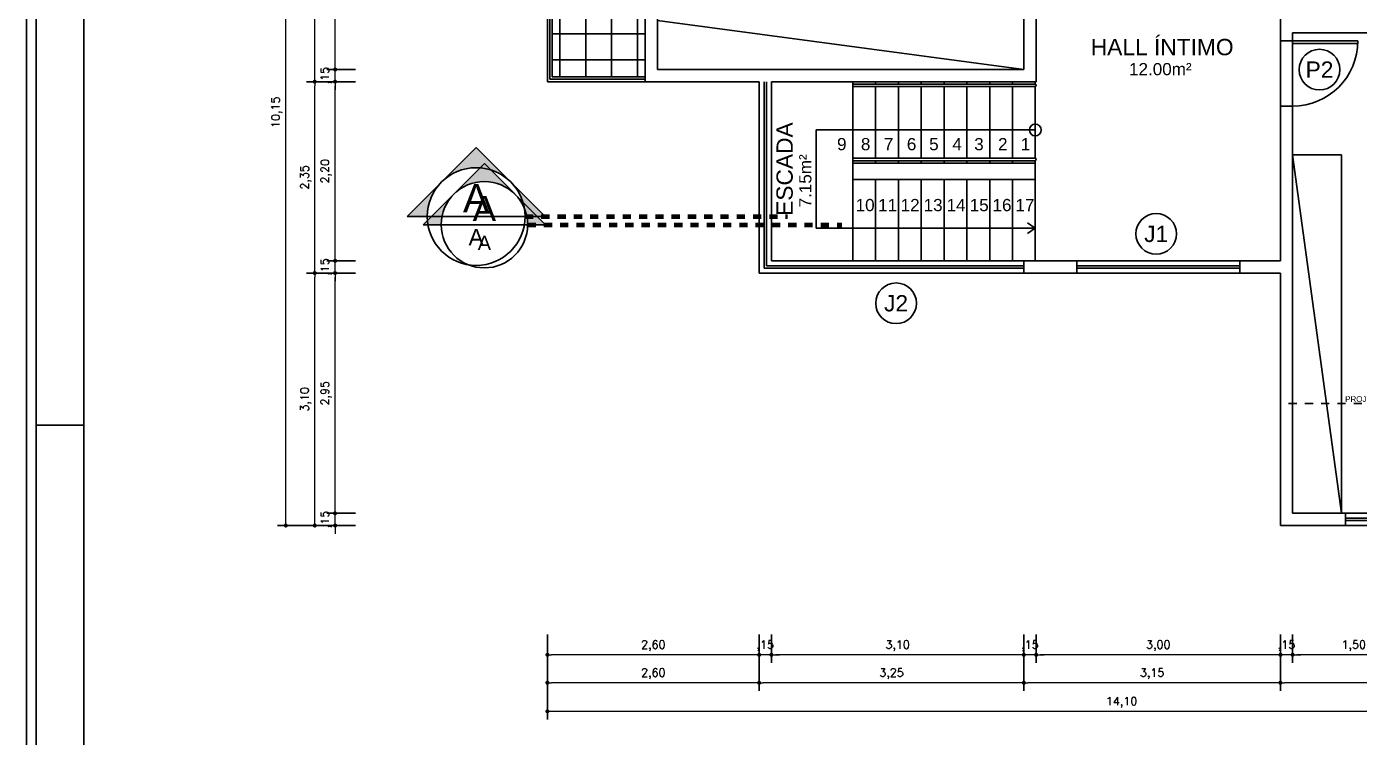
# Model space of a CAD drawing. Header units: metres. Extents: x 6 to 129, y -48 to 19.
# Drawn here: x 6.36 to 22.73, y -18.38 to -9.66 of the extents above; entities that cross this region are included whole.
import ezdxf
from ezdxf.enums import TextEntityAlignment as Align

# ---------------------------------------------------------------- set-up
doc = ezdxf.new("R2010")
doc.units = ezdxf.units.M
doc.header["$LTSCALE"] = 0.00025
doc.linetypes.add('DIVIDEX2', pattern=[63.5, 25.4, -12.7, 0, -12.7, 0, -12.7])
doc.linetypes.add('HIDDEN', pattern=[9.525, 6.35, -3.175])
doc.layers.add('0_MRG_AUX', color=7, linetype='Continuous', true_color=0xecbcd1)
doc.layers.add('ARQ_0_AREAS', color=7, linetype='Continuous', true_color=0x5a1694)
for name, color, linetype in [('ARQ_ALV CT', 5, 'Continuous'), ('ARQ_ALV VS', 2, 'Continuous'), ('ARQ_ESQ CT', 30, 'Continuous'), ('ARQ_GRADIL', 2, 'Continuous'), ('ARQ_MOB 01', 1, 'Continuous'), ('ARQ_PISO', 1, 'Continuous'), ('ARQ_PROJ INF', 1, 'HIDDEN'), ('ARQ_SIMB 01', 1, 'Continuous'), ('ARQ_TXT 02', 2, 'Continuous'), ('MRG_EXTERNA', 1, 'Continuous'), ('MRG_INTERNA', 2, 'Continuous'), ('SIMB_01', 1, 'Continuous'), ('SIMB_02', 2, 'Continuous'), ('SIMB_PREENCHIMENTO', 253, 'Continuous'), ('SIMB_TXT', 1, 'Continuous')]:
    doc.layers.add(name, color=color, linetype=linetype)
doc.layers.add('ARQ_COTA_AZUL', color=5, linetype='Continuous', lineweight=20, true_color=0x0000ff)
doc.layers.add('SIMB_LCT', color=252, linetype='DIVIDEX2', lineweight=100)
doc.styles.add('Annot_2.0mm', font='arial.ttf', dxfattribs={"height": 2})
doc.styles.add('ROMANS', font='romans')
doc.styles.add('SIMB', font='arial.ttf')
doc.dimstyles.new('FF-01', dxfattribs={"dimscale": 100, "dimtxt": 0.002, "dimasz": 0.001, "dimexe": 0.002, "dimexo": 0.002, "dimgap": 0.001, "dimtad": 1, "dimzin": 4, "dimtxsty": 'ROMANS', "dimblk": 'DOT', "dimcen": 0.002, "dimclrd": 256, "dimclre": 256, "dimclrt": 1, "dimadec": 0, "dimazin": 0, "dimtfac": 0.09, "dimtix": 1, "dimtmove": 2, "dimatfit": 0, "dimldrblk": 'DOT', "dimfxl": 0.005, "dimfxlon": 1, "dimtolj": 1, "dimtzin": 4, "dimlwd": -1, "dimarcsym": 0})

# ---------------------------------------------------------------- blocks, each defined once
blk = doc.blocks.new('COD_ESQ')
at = {"layer": 'SIMB_02'}
blk.add_circle((0, 0), 2.5, dxfattribs=at)
at = {"layer": 'SIMB_TXT', "style": 'SIMB'}
blk.add_attdef('CDESQ', text='', height=2, dxfattribs=at).set_placement((0, 0), align=Align.MIDDLE_CENTER)
blk = doc.blocks.new('FORMATO_A0mmD')
at = {"layer": '0_MRG_AUX'}
blk.add_lwpolyline([(0.01, 851), (0.01, -0.01), (-1199, -0.01), (-1199, 851)], close=True, dxfattribs=at)
at = {"layer": 'MRG_EXTERNA'}
blk.add_lwpolyline([(-5, 846), (-5, 5), (-1194, 5), (-1194, 846)], close=True, dxfattribs=at)
at = {"layer": 'MRG_INTERNA'}
for p, q in [((-1169, 836), (-1169, 15)), ((-1169, 302), (-1194, 302))]:
    blk.add_line(p, q, dxfattribs=at)
blk = doc.blocks.new('_Dot')
at = {"color": 0, "linetype": 'ByBlock', "lineweight": -2}
blk.add_line((-0.5, 0), (-1, 0), dxfattribs=at)
at = {"color": 0, "linetype": 'ByBlock', "const_width": 0.5}
blk.add_lwpolyline([(-0.25, 0, 1), (0.25, 0, 1)], format="xyb", close=True, dxfattribs=at)
blk = doc.blocks.new('*D117')
at = {"layer": 'ARQ_COTA_AZUL', "lineweight": -2, "transparency": 16777216}
for p, q in [((12.759, -17.815), (12.759, -18.165)), ((26.859, -17.815), (26.859, -18.165))]:
    blk.add_line(p, q, dxfattribs=at)
at = {"layer": 'ARQ_COTA_AZUL', "transparency": 16777216}
blk.add_line((12.809, -18.065), (26.809, -18.065), dxfattribs=at)
at = {"layer": 'ARQ_COTA_AZUL', "transparency": 16777216, "xscale": 0.05, "yscale": 0.05, "zscale": 0.05, "rotation": 180}
blk.add_blockref('_Dot', (12.759, -18.065), dxfattribs=at)
at = {"layer": 'ARQ_COTA_AZUL', "transparency": 16777216, "xscale": 0.05, "yscale": 0.05, "zscale": 0.05}
blk.add_blockref('_Dot', (26.859, -18.065), dxfattribs=at)
at = {"layer": 'ARQ_COTA_AZUL', "color": 1, "transparency": 16777216, "insert": (19.809, -17.955), "char_height": 0.1, "attachment_point": 5, "style": 'ROMANS'}
blk.add_mtext('\\A1;14,10', dxfattribs=at)
blk = doc.blocks.new('*D118')
at = {"layer": 'ARQ_COTA_AZUL', "lineweight": -2, "transparency": 16777216}
for p, q in [((21.759, -17.464), (21.759, -17.814)), ((26.859, -17.464), (26.859, -17.814))]:
    blk.add_line(p, q, dxfattribs=at)
at = {"layer": 'ARQ_COTA_AZUL', "transparency": 16777216}
blk.add_line((26.809, -17.714), (21.809, -17.714), dxfattribs=at)
at = {"layer": 'ARQ_COTA_AZUL', "transparency": 16777216, "xscale": 0.05, "yscale": 0.05, "zscale": 0.05, "rotation": 180}
blk.add_blockref('_Dot', (21.759, -17.714), dxfattribs=at)
at = {"layer": 'ARQ_COTA_AZUL', "transparency": 16777216, "xscale": 0.05, "yscale": 0.05, "zscale": 0.05}
blk.add_blockref('_Dot', (26.859, -17.714), dxfattribs=at)
at = {"layer": 'ARQ_COTA_AZUL', "color": 1, "transparency": 16777216, "insert": (24.309, -17.605), "char_height": 0.1, "attachment_point": 5, "style": 'ROMANS'}
blk.add_mtext('\\A1;5,10', dxfattribs=at)
blk = doc.blocks.new('*D119')
at = {"layer": 'ARQ_COTA_AZUL', "lineweight": -2, "transparency": 16777216}
for p, q in [((18.609, -17.464), (18.609, -17.814)), ((21.759, -17.464), (21.759, -17.814))]:
    blk.add_line(p, q, dxfattribs=at)
at = {"layer": 'ARQ_COTA_AZUL', "transparency": 16777216}
blk.add_line((21.709, -17.714), (18.659, -17.714), dxfattribs=at)
at = {"layer": 'ARQ_COTA_AZUL', "transparency": 16777216, "xscale": 0.05, "yscale": 0.05, "zscale": 0.05, "rotation": 180}
blk.add_blockref('_Dot', (18.609, -17.714), dxfattribs=at)
at = {"layer": 'ARQ_COTA_AZUL', "transparency": 16777216, "xscale": 0.05, "yscale": 0.05, "zscale": 0.05}
blk.add_blockref('_Dot', (21.759, -17.714), dxfattribs=at)
at = {"layer": 'ARQ_COTA_AZUL', "color": 1, "transparency": 16777216, "insert": (20.184, -17.605), "char_height": 0.1, "attachment_point": 5, "style": 'ROMANS'}
blk.add_mtext('\\A1;3,15', dxfattribs=at)
blk = doc.blocks.new('*D120')
at = {"layer": 'ARQ_COTA_AZUL', "lineweight": -2, "transparency": 16777216}
for p, q in [((15.359, -17.464), (15.359, -17.814)), ((18.609, -17.464), (18.609, -17.814))]:
    blk.add_line(p, q, dxfattribs=at)
at = {"layer": 'ARQ_COTA_AZUL', "transparency": 16777216}
blk.add_line((18.559, -17.714), (15.409, -17.714), dxfattribs=at)
at = {"layer": 'ARQ_COTA_AZUL', "transparency": 16777216, "xscale": 0.05, "yscale": 0.05, "zscale": 0.05, "rotation": 180}
blk.add_blockref('_Dot', (15.359, -17.714), dxfattribs=at)
at = {"layer": 'ARQ_COTA_AZUL', "transparency": 16777216, "xscale": 0.05, "yscale": 0.05, "zscale": 0.05}
blk.add_blockref('_Dot', (18.609, -17.714), dxfattribs=at)
at = {"layer": 'ARQ_COTA_AZUL', "color": 1, "transparency": 16777216, "insert": (16.984, -17.605), "char_height": 0.1, "attachment_point": 5, "style": 'ROMANS'}
blk.add_mtext('\\A1;3,25', dxfattribs=at)
blk = doc.blocks.new('*D121')
at = {"layer": 'ARQ_COTA_AZUL', "lineweight": -2, "transparency": 16777216}
for p, q in [((12.759, -17.464), (12.759, -17.814)), ((15.359, -17.464), (15.359, -17.814))]:
    blk.add_line(p, q, dxfattribs=at)
at = {"layer": 'ARQ_COTA_AZUL', "transparency": 16777216}
blk.add_line((15.309, -17.714), (12.809, -17.714), dxfattribs=at)
at = {"layer": 'ARQ_COTA_AZUL', "transparency": 16777216, "xscale": 0.05, "yscale": 0.05, "zscale": 0.05, "rotation": 180}
blk.add_blockref('_Dot', (12.759, -17.714), dxfattribs=at)
at = {"layer": 'ARQ_COTA_AZUL', "transparency": 16777216, "xscale": 0.05, "yscale": 0.05, "zscale": 0.05}
blk.add_blockref('_Dot', (15.359, -17.714), dxfattribs=at)
at = {"layer": 'ARQ_COTA_AZUL', "color": 1, "transparency": 16777216, "insert": (14.059, -17.605), "char_height": 0.1, "attachment_point": 5, "style": 'ROMANS'}
blk.add_mtext('\\A1;2,60', dxfattribs=at)
blk = doc.blocks.new('*D127')
at = {"layer": 'ARQ_COTA_AZUL', "lineweight": -2, "transparency": 16777216}
for p, q in [((21.909, -17.121), (21.909, -17.471)), ((23.409, -17.121), (23.409, -17.471))]:
    blk.add_line(p, q, dxfattribs=at)
at = {"layer": 'ARQ_COTA_AZUL', "transparency": 16777216}
blk.add_line((23.359, -17.371), (21.959, -17.371), dxfattribs=at)
at = {"layer": 'ARQ_COTA_AZUL', "transparency": 16777216, "xscale": 0.05, "yscale": 0.05, "zscale": 0.05, "rotation": 180}
blk.add_blockref('_Dot', (21.909, -17.371), dxfattribs=at)
at = {"layer": 'ARQ_COTA_AZUL', "transparency": 16777216, "xscale": 0.05, "yscale": 0.05, "zscale": 0.05}
blk.add_blockref('_Dot', (23.409, -17.371), dxfattribs=at)
at = {"layer": 'ARQ_COTA_AZUL', "color": 1, "transparency": 16777216, "insert": (22.659, -17.261), "char_height": 0.1, "attachment_point": 5, "style": 'ROMANS'}
blk.add_mtext('\\A1;1,50', dxfattribs=at)
blk = doc.blocks.new('*D128')
at = {"layer": 'ARQ_COTA_AZUL', "lineweight": -2, "transparency": 16777216}
for p, q in [((21.759, -17.121), (21.759, -17.471)), ((21.909, -17.121), (21.909, -17.471))]:
    blk.add_line(p, q, dxfattribs=at)
at = {"layer": 'ARQ_COTA_AZUL', "transparency": 16777216}
for p, q in [((21.709, -17.371), (21.659, -17.371)), ((21.909, -17.371), (21.759, -17.371)), ((21.959, -17.371), (22.009, -17.371))]:
    blk.add_line(p, q, dxfattribs=at)
at = {"layer": 'ARQ_COTA_AZUL', "transparency": 16777216, "xscale": 0.05, "yscale": 0.05, "zscale": 0.05}
blk.add_blockref('_Dot', (21.759, -17.371), dxfattribs=at)
at = {"layer": 'ARQ_COTA_AZUL', "transparency": 16777216, "xscale": 0.05, "yscale": 0.05, "zscale": 0.05, "rotation": 180}
blk.add_blockref('_Dot', (21.909, -17.371), dxfattribs=at)
at = {"layer": 'ARQ_COTA_AZUL', "color": 1, "transparency": 16777216, "insert": (21.834, -17.261), "char_height": 0.1, "attachment_point": 5, "style": 'ROMANS'}
blk.add_mtext('\\A1;,15', dxfattribs=at)
blk = doc.blocks.new('*D129')
at = {"layer": 'ARQ_COTA_AZUL', "lineweight": -2, "transparency": 16777216}
for p, q in [((18.759, -17.121), (18.759, -17.471)), ((21.759, -17.121), (21.759, -17.471))]:
    blk.add_line(p, q, dxfattribs=at)
at = {"layer": 'ARQ_COTA_AZUL', "transparency": 16777216}
blk.add_line((21.709, -17.371), (18.809, -17.371), dxfattribs=at)
at = {"layer": 'ARQ_COTA_AZUL', "transparency": 16777216, "xscale": 0.05, "yscale": 0.05, "zscale": 0.05, "rotation": 180}
blk.add_blockref('_Dot', (18.759, -17.371), dxfattribs=at)
at = {"layer": 'ARQ_COTA_AZUL', "transparency": 16777216, "xscale": 0.05, "yscale": 0.05, "zscale": 0.05}
blk.add_blockref('_Dot', (21.759, -17.371), dxfattribs=at)
at = {"layer": 'ARQ_COTA_AZUL', "color": 1, "transparency": 16777216, "insert": (20.259, -17.261), "char_height": 0.1, "attachment_point": 5, "style": 'ROMANS'}
blk.add_mtext('\\A1;3,00', dxfattribs=at)
blk = doc.blocks.new('*D130')
at = {"layer": 'ARQ_COTA_AZUL', "lineweight": -2, "transparency": 16777216}
for p, q in [((18.609, -17.121), (18.609, -17.471)), ((18.759, -17.121), (18.759, -17.471))]:
    blk.add_line(p, q, dxfattribs=at)
at = {"layer": 'ARQ_COTA_AZUL', "transparency": 16777216}
for p, q in [((18.559, -17.371), (18.509, -17.371)), ((18.759, -17.371), (18.609, -17.371)), ((18.809, -17.371), (18.859, -17.371))]:
    blk.add_line(p, q, dxfattribs=at)
at = {"layer": 'ARQ_COTA_AZUL', "transparency": 16777216, "xscale": 0.05, "yscale": 0.05, "zscale": 0.05}
blk.add_blockref('_Dot', (18.609, -17.371), dxfattribs=at)
at = {"layer": 'ARQ_COTA_AZUL', "transparency": 16777216, "xscale": 0.05, "yscale": 0.05, "zscale": 0.05, "rotation": 180}
blk.add_blockref('_Dot', (18.759, -17.371), dxfattribs=at)
at = {"layer": 'ARQ_COTA_AZUL', "color": 1, "transparency": 16777216, "insert": (18.684, -17.261), "char_height": 0.1, "attachment_point": 5, "style": 'ROMANS'}
blk.add_mtext('\\A1;,15', dxfattribs=at)
blk = doc.blocks.new('*D131')
at = {"layer": 'ARQ_COTA_AZUL', "lineweight": -2, "transparency": 16777216}
for p, q in [((15.509, -17.121), (15.509, -17.471)), ((18.609, -17.121), (18.609, -17.471))]:
    blk.add_line(p, q, dxfattribs=at)
at = {"layer": 'ARQ_COTA_AZUL', "transparency": 16777216}
blk.add_line((18.559, -17.371), (15.559, -17.371), dxfattribs=at)
at = {"layer": 'ARQ_COTA_AZUL', "transparency": 16777216, "xscale": 0.05, "yscale": 0.05, "zscale": 0.05, "rotation": 180}
blk.add_blockref('_Dot', (15.509, -17.371), dxfattribs=at)
at = {"layer": 'ARQ_COTA_AZUL', "transparency": 16777216, "xscale": 0.05, "yscale": 0.05, "zscale": 0.05}
blk.add_blockref('_Dot', (18.609, -17.371), dxfattribs=at)
at = {"layer": 'ARQ_COTA_AZUL', "color": 1, "transparency": 16777216, "insert": (17.059, -17.261), "char_height": 0.1, "attachment_point": 5, "style": 'ROMANS'}
blk.add_mtext('\\A1;3,10', dxfattribs=at)
blk = doc.blocks.new('*D132')
at = {"layer": 'ARQ_COTA_AZUL', "lineweight": -2, "transparency": 16777216}
for p, q in [((15.359, -17.121), (15.359, -17.471)), ((15.509, -17.121), (15.509, -17.471))]:
    blk.add_line(p, q, dxfattribs=at)
at = {"layer": 'ARQ_COTA_AZUL', "transparency": 16777216}
for p, q in [((15.309, -17.371), (15.259, -17.371)), ((15.509, -17.371), (15.359, -17.371)), ((15.559, -17.371), (15.609, -17.371))]:
    blk.add_line(p, q, dxfattribs=at)
at = {"layer": 'ARQ_COTA_AZUL', "transparency": 16777216, "xscale": 0.05, "yscale": 0.05, "zscale": 0.05}
blk.add_blockref('_Dot', (15.359, -17.371), dxfattribs=at)
at = {"layer": 'ARQ_COTA_AZUL', "transparency": 16777216, "xscale": 0.05, "yscale": 0.05, "zscale": 0.05, "rotation": 180}
blk.add_blockref('_Dot', (15.509, -17.371), dxfattribs=at)
at = {"layer": 'ARQ_COTA_AZUL', "color": 1, "transparency": 16777216, "insert": (15.434, -17.261), "char_height": 0.1, "attachment_point": 5, "style": 'ROMANS'}
blk.add_mtext('\\A1;,15', dxfattribs=at)
blk = doc.blocks.new('*D133')
at = {"layer": 'ARQ_COTA_AZUL', "lineweight": -2, "transparency": 16777216}
for p, q in [((12.759, -17.121), (12.759, -17.471)), ((15.359, -17.121), (15.359, -17.471))]:
    blk.add_line(p, q, dxfattribs=at)
at = {"layer": 'ARQ_COTA_AZUL', "transparency": 16777216}
blk.add_line((15.309, -17.371), (12.809, -17.371), dxfattribs=at)
at = {"layer": 'ARQ_COTA_AZUL', "transparency": 16777216, "xscale": 0.05, "yscale": 0.05, "zscale": 0.05, "rotation": 180}
blk.add_blockref('_Dot', (12.759, -17.371), dxfattribs=at)
at = {"layer": 'ARQ_COTA_AZUL', "transparency": 16777216, "xscale": 0.05, "yscale": 0.05, "zscale": 0.05}
blk.add_blockref('_Dot', (15.359, -17.371), dxfattribs=at)
at = {"layer": 'ARQ_COTA_AZUL', "color": 1, "transparency": 16777216, "insert": (14.059, -17.261), "char_height": 0.1, "attachment_point": 5, "style": 'ROMANS'}
blk.add_mtext('\\A1;2,60', dxfattribs=at)
blk = doc.blocks.new('*D162')
at = {"layer": 'ARQ_COTA_AZUL', "lineweight": -2, "transparency": 16777216}
for p, q in [((9.796, -5.634), (9.446, -5.634)), ((9.796, -15.784), (9.446, -15.784))]:
    blk.add_line(p, q, dxfattribs=at)
at = {"layer": 'ARQ_COTA_AZUL', "transparency": 16777216}
blk.add_line((9.546, -15.734), (9.546, -5.684), dxfattribs=at)
at = {"layer": 'ARQ_COTA_AZUL', "transparency": 16777216, "xscale": 0.05, "yscale": 0.05, "zscale": 0.05}
for p, rotation in [((9.546, -5.634), 90), ((9.546, -15.784), 270)]:
    blk.add_blockref('_Dot', p, dxfattribs=dict(at, rotation=rotation))
at = {"layer": 'ARQ_COTA_AZUL', "color": 1, "transparency": 16777216, "insert": (9.436, -10.709), "char_height": 0.1, "attachment_point": 5, "rotation": 90, "style": 'ROMANS'}
blk.add_mtext('\\A1;10,15', dxfattribs=at)
blk = doc.blocks.new('*D163')
at = {"layer": 'ARQ_COTA_AZUL', "lineweight": -2, "transparency": 16777216}
for p, q in [((10.152, -12.684), (9.802, -12.684)), ((10.152, -15.784), (9.802, -15.784))]:
    blk.add_line(p, q, dxfattribs=at)
at = {"layer": 'ARQ_COTA_AZUL', "transparency": 16777216}
blk.add_line((9.902, -15.734), (9.902, -12.734), dxfattribs=at)
at = {"layer": 'ARQ_COTA_AZUL', "transparency": 16777216, "xscale": 0.05, "yscale": 0.05, "zscale": 0.05}
for p, rotation in [((9.902, -12.684), 90), ((9.902, -15.784), 270)]:
    blk.add_blockref('_Dot', p, dxfattribs=dict(at, rotation=rotation))
at = {"layer": 'ARQ_COTA_AZUL', "color": 1, "transparency": 16777216, "insert": (9.793, -14.234), "char_height": 0.1, "attachment_point": 5, "rotation": 90, "style": 'ROMANS'}
blk.add_mtext('\\A1;3,10', dxfattribs=at)
blk = doc.blocks.new('*D164')
at = {"layer": 'ARQ_COTA_AZUL', "lineweight": -2, "transparency": 16777216}
for p, q in [((10.152, -10.334), (9.802, -10.334)), ((10.152, -12.684), (9.802, -12.684))]:
    blk.add_line(p, q, dxfattribs=at)
at = {"layer": 'ARQ_COTA_AZUL', "transparency": 16777216}
blk.add_line((9.902, -12.634), (9.902, -10.384), dxfattribs=at)
at = {"layer": 'ARQ_COTA_AZUL', "transparency": 16777216, "xscale": 0.05, "yscale": 0.05, "zscale": 0.05}
for p, rotation in [((9.902, -10.334), 90), ((9.902, -12.684), 270)]:
    blk.add_blockref('_Dot', p, dxfattribs=dict(at, rotation=rotation))
at = {"layer": 'ARQ_COTA_AZUL', "color": 1, "transparency": 16777216, "insert": (9.793, -11.509), "char_height": 0.1, "attachment_point": 5, "rotation": 90, "style": 'ROMANS'}
blk.add_mtext('\\A1;2,35', dxfattribs=at)
blk = doc.blocks.new('*D165')
at = {"layer": 'ARQ_COTA_AZUL', "lineweight": -2, "transparency": 16777216}
for p, q in [((10.152, -6.834), (9.802, -6.834)), ((10.152, -10.334), (9.802, -10.334))]:
    blk.add_line(p, q, dxfattribs=at)
at = {"layer": 'ARQ_COTA_AZUL', "transparency": 16777216}
blk.add_line((9.902, -10.284), (9.902, -6.884), dxfattribs=at)
at = {"layer": 'ARQ_COTA_AZUL', "transparency": 16777216, "xscale": 0.05, "yscale": 0.05, "zscale": 0.05}
for p, rotation in [((9.902, -6.834), 90), ((9.902, -10.334), 270)]:
    blk.add_blockref('_Dot', p, dxfattribs=dict(at, rotation=rotation))
at = {"layer": 'ARQ_COTA_AZUL', "color": 1, "transparency": 16777216, "insert": (9.793, -8.584), "char_height": 0.1, "attachment_point": 5, "rotation": 90, "style": 'ROMANS'}
blk.add_mtext('\\A1;3,50', dxfattribs=at)
blk = doc.blocks.new('*D167')
at = {"layer": 'ARQ_COTA_AZUL', "transparency": 16777216}
for p, q in [((10.152, -15.584), (10.152, -15.534)), ((10.152, -15.784), (10.152, -15.634)), ((10.152, -15.834), (10.152, -15.884))]:
    blk.add_line(p, q, dxfattribs=at)
at = {"layer": 'ARQ_COTA_AZUL', "lineweight": -2, "transparency": 16777216}
for p, q in [((10.402, -15.634), (10.052, -15.634)), ((10.402, -15.784), (10.052, -15.784))]:
    blk.add_line(p, q, dxfattribs=at)
at = {"layer": 'ARQ_COTA_AZUL', "transparency": 16777216, "xscale": 0.05, "yscale": 0.05, "zscale": 0.05}
for p, rotation in [((10.152, -15.634), 270), ((10.152, -15.784), 90)]:
    blk.add_blockref('_Dot', p, dxfattribs=dict(at, rotation=rotation))
at = {"layer": 'ARQ_COTA_AZUL', "color": 1, "transparency": 16777216, "insert": (10.042, -15.709), "char_height": 0.1, "attachment_point": 5, "rotation": 90, "style": 'ROMANS'}
blk.add_mtext('\\A1;,15', dxfattribs=at)
blk = doc.blocks.new('*D168')
at = {"layer": 'ARQ_COTA_AZUL', "lineweight": -2, "transparency": 16777216}
for p, q in [((10.402, -12.684), (10.052, -12.684)), ((10.402, -15.634), (10.052, -15.634))]:
    blk.add_line(p, q, dxfattribs=at)
at = {"layer": 'ARQ_COTA_AZUL', "transparency": 16777216}
blk.add_line((10.152, -15.584), (10.152, -12.734), dxfattribs=at)
at = {"layer": 'ARQ_COTA_AZUL', "transparency": 16777216, "xscale": 0.05, "yscale": 0.05, "zscale": 0.05}
for p, rotation in [((10.152, -12.684), 90), ((10.152, -15.634), 270)]:
    blk.add_blockref('_Dot', p, dxfattribs=dict(at, rotation=rotation))
at = {"layer": 'ARQ_COTA_AZUL', "color": 1, "transparency": 16777216, "insert": (10.042, -14.159), "char_height": 0.1, "attachment_point": 5, "rotation": 90, "style": 'ROMANS'}
blk.add_mtext('\\A1;2,95', dxfattribs=at)
blk = doc.blocks.new('*D169')
at = {"layer": 'ARQ_COTA_AZUL', "transparency": 16777216}
for p, q in [((10.152, -12.484), (10.152, -12.434)), ((10.152, -12.684), (10.152, -12.534)), ((10.152, -12.734), (10.152, -12.784))]:
    blk.add_line(p, q, dxfattribs=at)
at = {"layer": 'ARQ_COTA_AZUL', "lineweight": -2, "transparency": 16777216}
for p, q in [((10.402, -12.534), (10.052, -12.534)), ((10.402, -12.684), (10.052, -12.684))]:
    blk.add_line(p, q, dxfattribs=at)
at = {"layer": 'ARQ_COTA_AZUL', "transparency": 16777216, "xscale": 0.05, "yscale": 0.05, "zscale": 0.05}
for p, rotation in [((10.152, -12.534), 270), ((10.152, -12.684), 90)]:
    blk.add_blockref('_Dot', p, dxfattribs=dict(at, rotation=rotation))
at = {"layer": 'ARQ_COTA_AZUL', "color": 1, "transparency": 16777216, "insert": (10.042, -12.609), "char_height": 0.1, "attachment_point": 5, "rotation": 90, "style": 'ROMANS'}
blk.add_mtext('\\A1;,15', dxfattribs=at)
blk = doc.blocks.new('*D170')
at = {"layer": 'ARQ_COTA_AZUL', "lineweight": -2, "transparency": 16777216}
for p, q in [((10.402, -10.334), (10.052, -10.334)), ((10.402, -12.534), (10.052, -12.534))]:
    blk.add_line(p, q, dxfattribs=at)
at = {"layer": 'ARQ_COTA_AZUL', "transparency": 16777216}
blk.add_line((10.152, -12.484), (10.152, -10.384), dxfattribs=at)
at = {"layer": 'ARQ_COTA_AZUL', "transparency": 16777216, "xscale": 0.05, "yscale": 0.05, "zscale": 0.05}
for p, rotation in [((10.152, -10.334), 90), ((10.152, -12.534), 270)]:
    blk.add_blockref('_Dot', p, dxfattribs=dict(at, rotation=rotation))
at = {"layer": 'ARQ_COTA_AZUL', "color": 1, "transparency": 16777216, "insert": (10.042, -11.434), "char_height": 0.1, "attachment_point": 5, "rotation": 90, "style": 'ROMANS'}
blk.add_mtext('\\A1;2,20', dxfattribs=at)
blk = doc.blocks.new('*D171')
at = {"layer": 'ARQ_COTA_AZUL', "transparency": 16777216}
for p, q in [((10.152, -10.134), (10.152, -10.084)), ((10.152, -10.334), (10.152, -10.184)), ((10.152, -10.384), (10.152, -10.434))]:
    blk.add_line(p, q, dxfattribs=at)
at = {"layer": 'ARQ_COTA_AZUL', "lineweight": -2, "transparency": 16777216}
for p, q in [((10.402, -10.184), (10.052, -10.184)), ((10.402, -10.334), (10.052, -10.334))]:
    blk.add_line(p, q, dxfattribs=at)
at = {"layer": 'ARQ_COTA_AZUL', "transparency": 16777216, "xscale": 0.05, "yscale": 0.05, "zscale": 0.05}
for p, rotation in [((10.152, -10.184), 270), ((10.152, -10.334), 90)]:
    blk.add_blockref('_Dot', p, dxfattribs=dict(at, rotation=rotation))
at = {"layer": 'ARQ_COTA_AZUL', "color": 1, "transparency": 16777216, "insert": (10.042, -10.259), "char_height": 0.1, "attachment_point": 5, "rotation": 90, "style": 'ROMANS'}
blk.add_mtext('\\A1;,15', dxfattribs=at)
blk = doc.blocks.new('*D172')
at = {"layer": 'ARQ_COTA_AZUL', "lineweight": -2, "transparency": 16777216}
for p, q in [((10.402, -8.534), (10.052, -8.534)), ((10.402, -10.184), (10.052, -10.184))]:
    blk.add_line(p, q, dxfattribs=at)
at = {"layer": 'ARQ_COTA_AZUL', "transparency": 16777216}
blk.add_line((10.152, -10.134), (10.152, -8.584), dxfattribs=at)
at = {"layer": 'ARQ_COTA_AZUL', "transparency": 16777216, "xscale": 0.05, "yscale": 0.05, "zscale": 0.05}
for p, rotation in [((10.152, -8.534), 90), ((10.152, -10.184), 270)]:
    blk.add_blockref('_Dot', p, dxfattribs=dict(at, rotation=rotation))
at = {"layer": 'ARQ_COTA_AZUL', "color": 1, "transparency": 16777216, "insert": (10.042, -9.359), "char_height": 0.1, "attachment_point": 5, "rotation": 90, "style": 'ROMANS'}
blk.add_mtext('\\A1;1,65', dxfattribs=at)
blk = doc.blocks.new('*U61')
at = {"layer": 'SIMB_PREENCHIMENTO', "transparency": 33554587}
h = blk.add_hatch(color=256, dxfattribs=at)
h.dxf.hatch_style = 1
h.paths.add_polyline_path([(0, 8.48), (-4.15, 4.33, -0.401827), (4.15, 4.33)])
h = blk.add_hatch(color=256, dxfattribs=at)
h.dxf.hatch_style = 1
h.paths.add_polyline_path([(-4.33, 4.15), (-8.48, 0), (-6, 0, -0.193399)])
h = blk.add_hatch(color=256, dxfattribs=at)
h.dxf.hatch_style = 1
h.paths.add_polyline_path([(4.33, 4.15, -0.193399), (6, 0), (8.48, 0)])
at = {"layer": 'SIMB_01'}
for p, q in [((-8.48, 0), (0, 8.48)), ((8.48, 0), (0, 8.48)), ((-6, 0), (-8.48, 0)), ((-6, 0), (6, 0)), ((6, 0), (8.48, 0))]:
    blk.add_line(p, q, dxfattribs=at)
blk.add_circle((0, 0), 6, dxfattribs=at)
at = {"layer": 'SIMB_LCT'}
blk.add_line((6, 0), (38.21, 0), dxfattribs=at)
at = {"layer": 'SIMB_TXT', "style": 'SIMB'}
for tag, height, p in [('000', 3.5, (0, 2.25)), ('999', 2, (0, -2.53))]:
    blk.add_attdef(tag, text='', height=height, dxfattribs=at).set_placement(p, align=Align.MIDDLE_CENTER)
blk = doc.blocks.new('CORTE')
at = {"layer": 'ARQ_0_AREAS', "xscale": 0.1, "yscale": 0.1, "zscale": 0.1}
blk.add_blockref('*U61', (11.884, -11.99), dxfattribs=at).add_auto_attribs({'999': 'A', '000': 'A'})
blk = doc.blocks.new('*U180')
at = {"layer": 'SIMB_PREENCHIMENTO', "transparency": 33554587}
h = blk.add_hatch(color=256, dxfattribs=at)
h.dxf.hatch_style = 1
h.paths.add_polyline_path([(0, 8.48), (-4.15, 4.33, -0.401827), (4.15, 4.33)])
h = blk.add_hatch(color=256, dxfattribs=at)
h.dxf.hatch_style = 1
h.paths.add_polyline_path([(-4.33, 4.15), (-8.48, 0), (-6, 0, -0.193399)])
h = blk.add_hatch(color=256, dxfattribs=at)
h.dxf.hatch_style = 1
h.paths.add_polyline_path([(4.33, 4.15, -0.193399), (6, 0), (8.48, 0)])
at = {"layer": 'SIMB_01'}
for p, q in [((-8.48, 0), (0, 8.48)), ((8.48, 0), (0, 8.48)), ((-6, 0), (-8.48, 0)), ((-6, 0), (6, 0)), ((6, 0), (8.48, 0))]:
    blk.add_line(p, q, dxfattribs=at)
blk.add_circle((0, 0), 6, dxfattribs=at)
at = {"layer": 'SIMB_LCT'}
blk.add_line((6, 0), (49.63, 0), dxfattribs=at)
at = {"layer": 'SIMB_TXT', "style": 'SIMB'}
for tag, height, p in [('000', 3.5, (0, 2.25)), ('999', 2, (0, -2.53))]:
    blk.add_attdef(tag, text='', height=height, dxfattribs=at).set_placement(p, align=Align.MIDDLE_CENTER)

msp = doc.modelspace()

# ---------------------------------------------------------------- hatches: boundary and pattern name
at = {"layer": 'SIMB_PREENCHIMENTO'}
h = msp.add_hatch(dxfattribs=at)
h.set_pattern_fill('NET', color=256, scale=0.1)
h.set_pattern_definition([(0, (-0.10623, -0.2223), (0, 0.3175), []), (90, (-0.10623, -0.2223), (-0.3175, 2e-17), [])])
h.paths.add_polyline_path([(13.959, -6.894), (12.819, -6.894), (12.819, -10.274), (13.959, -10.274), (13.959, -9.434), (13.959, -8.634)])
h.paths.add_polyline_path([(13.643, -8.714), (13.643, -7.987), (13.334, -7.987), (13.334, -8.714)], flags=24)
h.paths.add_polyline_path([(13.42, -9.188), (13.42, -7.722), (13.008, -7.722), (13.008, -9.188)], flags=24)

# ---------------------------------------------------------------- linework, layer by layer
for p, q in [((21.909, -9.834), (21.759, -9.834)), ((22.709, -9.834), (22.709, -9.864)), ((21.909, -10.634), (21.759, -10.634)), ((22.559, -15.634), (22.559, -15.784))]:
    msp.add_line(p, q)
at = {"layer": 'ARQ_ALV CT'}
for p, q in [((12.759, -10.334), (12.759, -6.834)), ((12.789, -10.304), (12.789, -6.864)), ((12.819, -10.274), (12.819, -6.894)), ((13.959, -9.434), (13.959, -10.334)), ((14.109, -9.434), (14.109, -10.184)), ((18.609, -10.184), (18.609, -9.434)), ((18.759, -10.334), (18.759, -9.434)), ((21.759, -9.834), (21.759, -9.484)), ((21.909, -9.834), (21.909, -9.734)), ((21.909, -9.734), (23.409, -9.734)), ((21.759, -9.834), (21.909, -9.834)), ((13.959, -10.304), (12.789, -10.304)), ((13.959, -10.274), (12.819, -10.274)), ((18.609, -10.184), (14.109, -10.184)), ((15.359, -10.334), (12.759, -10.334)), ((18.759, -10.334), (15.509, -10.334)), ((21.759, -12.534), (21.759, -10.634)), ((21.909, -10.634), (21.759, -10.634)), ((21.909, -15.634), (21.909, -10.634)), ((21.759, -12.534), (15.509, -12.534)), ((18.609, -12.534), (18.609, -12.684)), ((19.259, -12.534), (19.259, -12.684)), ((21.259, -12.684), (21.259, -12.534)), ((21.759, -12.684), (15.359, -12.684)), ((21.759, -15.784), (21.759, -12.684)), ((22.559, -15.634), (21.909, -15.634)), ((22.559, -15.634), (22.559, -15.784)), ((22.559, -15.784), (21.759, -15.784))]:
    msp.add_line(p, q, dxfattribs=at)
at = {"layer": 'ARQ_ALV VS'}
for p, q in [((15.359, -12.684), (15.359, -10.334)), ((15.509, -12.534), (15.509, -10.334)), ((15.509, -12.534), (18.609, -12.534)), ((21.259, -12.534), (19.259, -12.534)), ((15.359, -12.684), (18.609, -12.684)), ((19.259, -12.684), (21.259, -12.684)), ((23.409, -15.634), (22.559, -15.634)), ((22.559, -15.784), (23.409, -15.784))]:
    msp.add_line(p, q, dxfattribs=at)
at = {"layer": 'ARQ_ESQ CT'}
for p, q in [((21.909, -9.834), (22.709, -9.834)), ((22.709, -9.864), (21.909, -9.864)), ((15.419, -12.624), (15.419, -10.334)), ((15.449, -12.594), (15.449, -10.334)), ((15.449, -12.594), (18.609, -12.594)), ((21.259, -12.594), (19.259, -12.594)), ((15.419, -12.624), (18.609, -12.624)), ((19.259, -12.624), (21.259, -12.624)), ((23.409, -15.694), (22.559, -15.694)), ((22.559, -15.724), (23.409, -15.724))]:
    msp.add_line(p, q, dxfattribs=at)
at = {"layer": 'ARQ_GRADIL'}
for p, q in [((18.749, -10.364), (16.509, -10.364)), ((18.749, -10.394), (16.509, -10.394)), ((18.749, -11.274), (16.509, -11.274)), ((18.749, -11.304), (16.509, -11.304))]:
    msp.add_line(p, q, dxfattribs=at)
for centre in [(18.746, -10.379), (18.746, -11.289)]:
    msp.add_arc(centre, 0.0152, 279.7118, 80.2882, dxfattribs=at)
at = {"layer": 'ARQ_MOB 01'}
for p, q in [((18.609, -10.184), (14.109, -9.584)), ((22.509, -11.234), (21.909, -11.234)), ((22.509, -15.634), (21.909, -11.234)), ((22.509, -15.634), (22.509, -11.234))]:
    msp.add_line(p, q, dxfattribs=at)
at = {"layer": 'ARQ_PISO'}
for p, q in [((21.759, -10.634), (21.759, -9.834)), ((21.909, -9.834), (21.909, -10.634)), ((16.509, -12.534), (16.509, -10.334)), ((16.789, -10.364), (16.789, -10.334)), ((16.789, -11.274), (16.789, -10.394)), ((17.069, -10.364), (17.069, -10.334)), ((17.069, -11.274), (17.069, -10.394)), ((17.349, -10.364), (17.349, -10.334)), ((17.349, -11.274), (17.349, -10.394)), ((17.629, -10.364), (17.629, -10.334)), ((17.629, -11.274), (17.629, -10.394)), ((17.909, -10.364), (17.909, -10.334)), ((17.909, -11.274), (17.909, -10.394)), ((18.189, -10.364), (18.189, -10.334)), ((18.189, -11.274), (18.189, -10.394)), ((18.469, -10.364), (18.469, -10.334)), ((18.469, -11.274), (18.469, -10.394)), ((18.749, -10.364), (18.749, -10.334)), ((18.749, -11.274), (18.749, -10.394)), ((18.749, -11.334), (16.509, -11.334)), ((16.789, -11.334), (16.789, -11.304)), ((17.069, -11.334), (17.069, -11.304)), ((17.349, -11.334), (17.349, -11.304)), ((17.629, -11.334), (17.629, -11.304)), ((17.909, -11.334), (17.909, -11.304)), ((18.189, -11.334), (18.189, -11.304)), ((18.469, -11.334), (18.469, -11.304)), ((18.749, -11.334), (18.749, -11.304)), ((18.749, -11.334), (18.749, -11.534)), ((16.509, -11.534), (18.749, -11.534)), ((16.789, -12.534), (16.789, -11.534)), ((17.069, -12.534), (17.069, -11.534)), ((17.349, -12.534), (17.349, -11.534)), ((17.629, -12.534), (17.629, -11.534)), ((17.909, -12.534), (17.909, -11.534)), ((18.189, -12.534), (18.189, -11.534)), ((18.469, -12.534), (18.469, -11.534)), ((18.749, -12.534), (18.749, -11.534))]:
    msp.add_line(p, q, dxfattribs=at)
at = {"layer": 'ARQ_PROJ INF'}
msp.add_line((25.559, -14.284), (21.759, -14.284), dxfattribs=at)
at = {"layer": 'ARQ_SIMB 01'}
for p, q in [((16.509, -10.927), (16.057, -10.927)), ((16.057, -10.927), (16.057, -12.132)), ((18.749, -10.927), (16.509, -10.927)), ((18.749, -12.132), (18.652, -12.068)), ((16.057, -12.132), (18.749, -12.132)), ((18.749, -12.132), (18.652, -12.2))]:
    msp.add_line(p, q, dxfattribs=at)
msp.add_circle((18.749, -10.927), 0.0721, dxfattribs=at)
msp.add_arc((21.909, -9.834), 0.8, 270, 0, dxfattribs=at)

# ---------------------------------------------------------------- block references
at = {"xscale": 0.02335887090018044, "yscale": 0.02335887090018044, "zscale": 0.02335887090018044}
msp.add_blockref('FORMATO_A0mmD', (34.372, -21.605), dxfattribs=at)
msp.add_blockref('CORTE', (0, 0))
at = {"xscale": 0.08840904831343607, "yscale": 0.08840904831343607, "zscale": 0.08840904831343607}
msp.add_blockref('*U180', (11.985, -12.09), dxfattribs=at).add_auto_attribs({'999': 'A', '000': 'A'})
at = {"layer": 'ARQ_SIMB 01', "xscale": 0.1, "yscale": 0.1, "zscale": 0.1}
for p, values in [((22.239, -10.186), {'CDESQ': 'P2'}), ((20.234, -12.203), {'CDESQ': 'J1'}), ((17.04, -13.055), {'CDESQ': 'J2'})]:
    msp.add_blockref('COD_ESQ', p, dxfattribs=at).add_auto_attribs(values)

# ---------------------------------------------------------------- texts
at = {"layer": 'ARQ_TXT 02', "attachment_point": 1, "style": 'Annot_2.0mm'}
for s, insert, char_height, width in [('HALL ÍNTIMO', (19.43, -9.809), 0.2, 2.54467), ('12.00m²', (19.9, -10.105), 0.15, 0.0042), ('9', (16.315, -11.026), 0.15, 0.0042), ('8', (16.608, -11.026), 0.15, 0.0042), ('7', (16.89, -11.026), 0.15, 0.0042), ('6', (17.172, -11.026), 0.15, 0.0042), ('5', (17.446, -11.026), 0.15, 0.0042), ('4', (17.731, -11.026), 0.15, 0.0042), ('3', (17.999, -11.026), 0.15, 0.0042), ('2', (18.292, -11.026), 0.15, 0.0042), ('1', (18.571, -11.026), 0.15, 0.0042), ('10', (16.543, -11.774), 0.15, 0.0042), ('11', (16.819, -11.774), 0.15, 0.0042), ('12', (17.096, -11.774), 0.15, 0.0042), ('13', (17.378, -11.774), 0.15, 0.0042), ('14', (17.66, -11.774), 0.15, 0.0042), ('15', (17.944, -11.774), 0.15, 0.0042), ('16', (18.224, -11.774), 0.15, 0.0042), ('17', (18.506, -11.774), 0.15, 0.0042), ('PROJ.PAV INFERIOR', (22.554, -14.196), 0.06997, 1.07914)]:
    msp.add_mtext(s, dxfattribs=dict(at, insert=insert, char_height=char_height, width=width))
at = {"layer": 'ARQ_TXT 02', "width": 0.0042, "attachment_point": 1, "rotation": 90, "style": 'Annot_2.0mm'}
for s, insert, char_height in [('ESCADA', (15.571, -11.982), 0.2), ('7.15m²', (15.85, -11.878), 0.15)]:
    msp.add_mtext(s, dxfattribs=dict(at, insert=insert, char_height=char_height))

# ---------------------------------------------------------------- dimensions: what is measured, and where the dimension line sits
at = {"layer": 'ARQ_COTA_AZUL'}
for base, p1, p2, picture, middle in [((9.546, -5.634), (21.759, -15.784), (20.109, -5.634), '*D162', (9.436, -10.709)), ((9.902, -6.834), (15.359, -10.334), (12.759, -6.834), '*D165', (9.793, -8.584)), ((10.152, -8.534), (14.109, -10.184), (17.559, -8.534), '*D172', (10.042, -9.359)), ((10.152, -10.184), (15.359, -10.334), (14.109, -10.184), '*D171', (10.042, -10.259)), ((9.902, -10.334), (21.759, -12.684), (15.359, -10.334), '*D164', (9.793, -11.509)), ((10.152, -10.334), (15.509, -12.534), (15.359, -10.334), '*D170', (10.042, -11.434)), ((10.152, -12.534), (15.359, -12.684), (15.509, -12.534), '*D169', (10.042, -12.609)), ((9.902, -12.684), (21.759, -15.784), (21.759, -12.684), '*D163', (9.793, -14.234)), ((10.152, -12.684), (21.909, -15.634), (15.359, -12.684), '*D168', (10.042, -14.159)), ((10.152, -15.634), (21.759, -15.784), (21.909, -15.634), '*D167', (10.042, -15.709))]:
    dim = msp.add_linear_dim(base=base, p1=p1, p2=p2, angle=90, dimstyle='FF-01', dxfattribs=at)
    dim.commit()
    dim.dimension.update_dxf_attribs({"geometry": picture, "text_midpoint": middle})
for base, p1, p2, picture, middle in [((21.759, -17.371), (21.909, -9.784), (21.759, -15.784), '*D128', (21.834, -17.261)), ((21.909, -17.371), (23.409, -11.234), (21.909, -9.784), '*D127', (22.659, -17.261)), ((15.359, -17.714), (18.609, -10.184), (15.359, -12.684), '*D120', (16.984, -17.605)), ((15.509, -17.371), (18.609, -10.184), (15.509, -10.334), '*D131', (17.059, -17.261)), ((18.609, -17.371), (18.759, -10.334), (18.609, -10.184), '*D130', (18.684, -17.261)), ((18.609, -17.714), (21.759, -14.284), (18.609, -10.184), '*D119', (20.184, -17.605)), ((26.859, -18.065), (12.759, -10.334), (26.859, -14.284), '*D117', (19.809, -17.955)), ((12.759, -17.714), (15.359, -12.684), (12.759, -10.334), '*D121', (14.059, -17.605)), ((12.759, -17.371), (15.359, -10.334), (12.759, -10.334), '*D133', (14.059, -17.261)), ((15.359, -17.371), (15.509, -10.334), (15.359, -10.334), '*D132', (15.434, -17.261)), ((18.759, -17.371), (21.759, -15.784), (18.759, -10.334), '*D129', (20.259, -17.261)), ((21.759, -17.714), (26.859, -14.284), (21.759, -14.284), '*D118', (24.309, -17.605))]:
    dim = msp.add_linear_dim(base=base, p1=p1, p2=p2, dimstyle='FF-01', dxfattribs=at)
    dim.commit()
    dim.dimension.update_dxf_attribs({"geometry": picture, "text_midpoint": middle})

doc.saveas('drawing.dxf')
